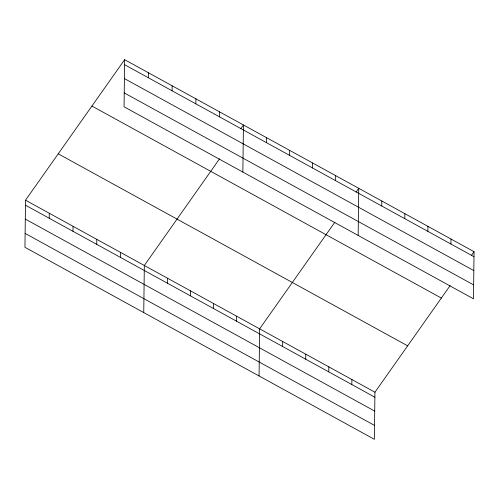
<?xml version="1.0" encoding="UTF-8"?>
<svg xmlns="http://www.w3.org/2000/svg" width="499" height="499" viewBox="0 0 499 499"><rect width="100%" height="100%" fill="white"/><g stroke="black" fill="none" stroke-linecap="round" stroke-linejoin="round"><path stroke-width="0.75" d="M124.631 59.68L124.058 106.792L473.476 298.807L474.05 251.696L124.631 59.68L25.524 200.193L24.95 247.304L374.369 439.32L374.942 392.208L450.185 285.534M49.226 218.25L49.289 213.248M72.985 231.305L73.047 226.309M96.744 244.367L96.806 239.364M120.508 257.422L120.565 252.419M143.749 312.586L144.33 265.48L219.566 158.801M148.334 77.738L148.39 72.735M167.327 283.151L167.39 278.149M172.093 90.793L172.155 85.797M190.387 295.826L190.45 290.823M195.851 103.854L195.914 98.852M213.453 308.501L213.51 303.498M219.616 116.909L219.672 111.907M236.514 321.175L236.576 316.173M242.857 172.074L243.437 124.968L240.78 128.723M259.062 375.953L259.636 328.841L334.879 222.167M266.435 142.639L266.497 137.637M282.634 346.518L282.696 341.516M289.495 155.314L289.557 150.311M305.7 359.193L305.756 354.19M312.561 167.988L312.617 162.986M328.76 371.867L328.822 366.865M335.621 180.663L335.684 175.66M351.82 384.536L351.882 379.539M358.17 235.441L358.744 188.329L356.093 192.09M381.741 206.006L381.804 201.003M404.801 218.681L404.864 213.678M427.868 231.355L427.93 226.353M450.928 244.023L450.99 239.027M471.399 255.457L474.05 251.696M124.569 64.683L473.988 256.698M124.401 78.58L473.819 270.595M124.226 92.895L473.645 284.91M91.928 106.05L441.347 298.065M58.233 153.823L407.646 345.838M25.524 200.193L374.942 392.208M25.461 205.195L374.88 397.21M25.293 219.092L374.712 411.107M25.118 233.407L374.537 425.422"/></g></svg>
